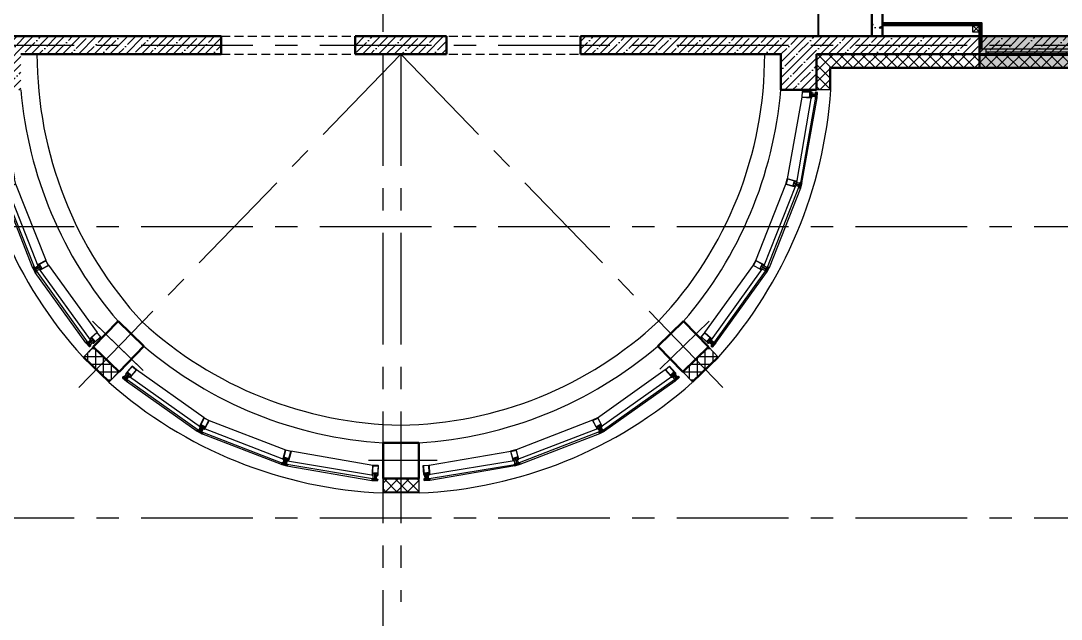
# Model space of a CAD drawing. Header units: millimetres. Extents: x -4447806 to 13389969, y -2188499 to 852203.
# Drawn here: x 4194584 to 4206233, y -611775 to -605075 of the extents above; entities that cross this region are included whole.
import ezdxf
from ezdxf import colors
from ezdxf.entities.mleader import LeaderData, LeaderLine
from ezdxf.math import Vec2, Vec3

# ---------------------------------------------------------------- set-up
doc = ezdxf.new("R2010")
doc.units = ezdxf.units.MM
doc.linetypes.add('ADSK_Штриховая_ш2 п1', pattern=[3, 2, -1])
doc.linetypes.add('CENTER', pattern=[2, 1.25, -0.25, 0.25, -0.25])
for name, color, linetype, lineweight in [('_0', 250, 'Continuous', 9), ('АР_Навесной фасад', 147, 'Continuous', 5), ('АР_Окна БЛОК', 250, 'Continuous', 13), ('АР_Оси', 195, 'Continuous', 9), ('АР_Отметки', 250, 'Continuous', 15), ('АР_Перегородки витражные', 152, 'Continuous', 13), ('АР_Перегородки газоблок', 165, 'Continuous', 30), ('АР_Перегородки газоблок_Штрих', 165, 'Continuous', 5), ('АР_Подоконники', 163, 'Continuous', 9), ('АР_Сущ Несущая стена', 216, 'Continuous', 30), ('АР_тонкая линия', 250, 'Continuous', 0), ('АР_Утеплитель', 250, 'Continuous', 9), ('АР_Штриховка монолит', 250, 'Continuous', 9)]:
    doc.layers.add(name, color=color, linetype=linetype, lineweight=lineweight)
doc.layers.add('ТХ_подиум скрыть', color=7, linetype='Continuous')
doc.styles.add('ISOCPEUR', font='isocpeur.ttf', dxfattribs={"width": 0.7})
pattern_1 = [(45, (3969483.65, -672094.8), (-88.38835, 88.38835), []), (45, (3969572.04, -672094.8), (-88.38835, 88.38835), [156.25, -31.25, 0, -31.25])]
pattern_2 = [(45, (4241359.97, -672094.8), (-61.87184, 61.87184), []), (135, (4241359.97, -672094.8), (-61.87184, -61.87184), [])]
pattern_3 = [(90, (4241359.97, -672094.8), (-87.5, 0), []), (180, (4241359.97, -672094.8), (-7e-15, -87.5), [])]
pattern_4 = [(335.76716334, (-69115.3163, 318510.941), (0.651582564, 1.447617495), []), (65.76716334, (-69115.3163, 318510.941), (-1.447617495, 0.651582564), [])]

# ---------------------------------------------------------------- blocks, each defined once
blk = doc.blocks.new('стойка витр.')
h = blk.add_hatch()
h.set_pattern_fill('ANSI37', scale=0.5, angle=-69.2328)
h.set_pattern_definition(pattern_4)
edge = h.paths.add_edge_path()
edge.add_line((-23, 14), (-23, 15))
edge.add_arc((-23, 15), 0.427, 20.7605, 72.3)
edge.add_arc((-23, 16), 0.427, 110.764, 252.288, ccw=False)
edge.add_line((-23, 16), (-22, 16))
edge.add_arc((-22, 16), 0.183, 20.749, 110.7854, ccw=False)
edge.add_line((-22, 16), (-22, 16))
edge.add_arc((-22, 16), 0.183, 200.7666, 335.778)
edge.add_line((-22, 16), (-21, 18))
edge.add_arc((-22, 18), 0.637, 344.3928, 381.7249)
edge.add_line((-21, 18), (-23, 22))
edge.add_arc((-23, 22), 0.637, 19.8094, 57.1415)
edge.add_line((-23, 22), (-24, 23))
edge.add_arc((-24, 23), 0.183, 65.7564, 200.7677)
edge.add_line((-25, 23), (-24, 23))
edge.add_arc((-25, 23), 0.183, -69.251, 20.7854, ccw=False)
edge.add_line((-25, 23), (-26, 22))
edge.add_arc((-26, 23), 0.427, 149.2464, 290.7703, ccw=False)
edge.add_arc((-27, 23), 0.427, 329.2344, 380.7738)
edge.add_line((-26, 23), (-27, 24))
edge.add_arc((-27, 24), 0.183, 20.749, 110.7854)
edge.add_line((-27, 24), (-33, 22))
edge.add_arc((-33, 21), 0.306, 107.612, 200.6883)
edge.add_line((-34, 21), (-33, 21))
edge.add_arc((-33, 21), 0.304, 200.7453, 225.8124)
edge.add_line((-33, 21), (-32, 19))
edge.add_arc((-32, 19), 0.305, -108.8628, 45.7814, ccw=False)
edge.add_arc((-29, 28), 9.95, 231.9543, 250.0412, ccw=False)
edge.add_arc((-35, 20), 0.4, 42.3093, 119.225)
edge.add_arc((-35, 20), 0.602, 134.395, 228.6478)
edge.add_arc((-29, 28), 11, 232.0873, 240.8889)
edge.add_arc((-37, 13), 6.09, 40.7589, 60.6144, ccw=False)
edge.add_arc((-33, 17), 0.305, -34.8959, 41.6027, ccw=False)
edge.add_line((-32, 16), (-33, 16))
edge.add_arc((-33, 16), 0.305, 145.1101, 256.4243)
edge.add_line((-33, 15), (-32, 15))
edge.add_arc((-32, 15), 0.305, -34.8899, 76.4243, ccw=False)
edge.add_line((-32, 15), (-32, 14))
edge.add_arc((-32, 14), 0.305, 145.1101, 256.4243)
edge.add_line((-32, 13), (-31, 13))
edge.add_arc((-31, 13), 0.305, -24.2247, 76.4204, ccw=False)
edge.add_line((-31, 13), (-32, 11))
edge.add_arc((-31, 11), 0.305, 155.7711, 290.7403)
edge.add_line((-31, 11), (-23, 14))
edge.add_arc((-23, 14), 0.183, 290.749, 380.749)
edge = h.paths.add_edge_path(flags=16)
edge.add_line((-23, 21), (-22, 19))
edge.add_arc((-23, 18), 0.541, -69.2328, 20.7672, ccw=False)
edge.add_line((-23, 18), (-23, 18))
edge.add_arc((-24, 18), 0.541, 200.7672, 290.7672, ccw=False)
edge.add_line((-24, 18), (-25, 20))
edge.add_arc((-25, 20), 0.541, 110.7672, 200.7672, ccw=False)
edge.add_line((-25, 21), (-24, 21))
edge.add_arc((-24, 21), 0.541, 20.7672, 110.7672, ccw=False)
edge = h.paths.add_edge_path(flags=16)
edge.add_line((-27, 20), (-26, 17))
edge.add_arc((-26, 17), 0.541, -69.2328, 20.7672, ccw=False)
edge.add_line((-26, 16), (-28, 15))
edge.add_arc((-28, 16), 0.541, 200.7672, 290.7672, ccw=False)
edge.add_line((-29, 15), (-30, 19))
edge.add_arc((-30, 19), 0.541, 110.7672, 200.7672, ccw=False)
edge.add_line((-30, 20), (-28, 21))
edge.add_arc((-27, 20), 0.541, 20.7672, 110.7672, ccw=False)
h = blk.add_hatch()
h.set_pattern_fill('ANSI37', scale=0.5, angle=-69.2328)
h.set_pattern_definition([(335.76716334, (-69115.9168, 318510.7132), (0.651582564, 1.447617495), []), (65.76716334, (-69115.9168, 318510.7132), (-1.447617495, 0.651582564), [])])
edge = h.paths.add_edge_path()
edge.add_arc((-61, -46), 0.549, 155.7657, 200.7672)
edge.add_line((-62, -46), (-61, -44))
edge.add_arc((-61, -44), 0.183, 20.7672, 155.7657)
edge.add_line((-61, -44), (-61, -45))
edge.add_arc((-61, -45), 0.183, 200.7672, 290.7672)
edge.add_line((-61, -45), (-59, -44))
edge.add_arc((-60, -44), 0.427, -69.2328, 72.2936)
edge.add_arc((-59, -43), 0.427, 200.7672, 252.2936)
edge.add_line((-60, -43), (-63, -35))
edge.add_arc((-63, -34), 0.305, 110.7672, 200.7672)
edge.add_line((-63, -34), (-61, -33))
edge.add_arc((-60, -34), 0.304, 76.4029, 110.7672)
edge.add_line((-60, -33), (-60, -34))
edge.add_arc((-108, -56), 53, 16.7114, 24.8229)
edge.add_line((-57, -41), (-58, -41))
edge.add_arc((-58, -41), 0.305, 145.1109, 256.4234)
edge.add_line((-58, -42), (-57, -42))
edge.add_arc((-57, -42), 0.305, -34.8891, 76.4234)
edge.add_line((-57, -42), (-57, -43))
edge.add_arc((-57, -43), 0.305, 145.1109, 256.4234)
edge.add_line((-57, -44), (-56, -44))
edge.add_arc((-56, -44), 0.305, -34.8891, 76.4234)
edge.add_line((-56, -44), (-56, -45))
edge.add_arc((-56, -45), 0.305, 145.1109, 256.4234)
edge.add_line((-56, -46), (-55, -46))
edge.add_arc((-56, -46), 0.305, -34.8891, 76.4234)
edge.add_line((-55, -46), (-56, -47))
edge.add_arc((-56, -47), 0.305, 145.1109, 256.4234)
edge.add_line((-56, -47), (-55, -48))
edge.add_arc((-55, -48), 0.305, -34.8891, 76.4234)
edge.add_line((-55, -48), (-55, -49))
edge.add_arc((-55, -49), 0.305, 145.1109, 256.4234)
edge.add_line((-55, -49), (-54, -50))
edge.add_arc((-54, -50), 0.305, -34.8891, 76.4234)
edge.add_line((-54, -50), (-54, -51))
edge.add_arc((-54, -51), 0.305, 145.1109, 256.4234)
edge.add_line((-54, -51), (-53, -51))
edge.add_arc((-53, -52), 0.305, -43.6751, 76.4279)
edge.add_line((-53, -52), (-54, -53))
edge.add_arc((-54, -53), 0.305, 136.3286, 262.7471)
edge.add_arc((-55, -61), 7.99, 59.586, 82.7471)
edge.add_arc((-51, -54), 0.305, 253.291, 419.586)
edge.add_arc((-53, -61), 6.03, 73.291, 110.7672)
edge.add_line((-55, -55), (-55, -55))
edge.add_arc((-55, -55), 0.427, 200.7672, 290.7672)
edge.add_line((-55, -55), (-57, -51))
edge.add_arc((-56, -51), 0.427, 149.2366, 200.7672)
edge.add_arc((-57, -51), 0.427, -30.7634, 40.0143)
edge.add_arc((-57, -51), 0.427, 40.0005, 110.7672)
edge.add_line((-57, -50), (-58, -51))
edge.add_arc((-58, -51), 0.183, 110.7672, 200.7672)
edge.add_line((-58, -51), (-58, -51))
edge.add_arc((-59, -51), 0.183, 245.7686, 380.7672)
edge.add_line((-59, -51), (-60, -51))
edge.add_arc((-60, -50), 0.549, 200.7672, 245.7686)
edge.add_line((-60, -50), (-62, -46))
edge = h.paths.add_edge_path(flags=16)
edge.add_arc((-59, -49), 0.541, 200.7672, 290.7672)
edge.add_line((-61, -47), (-60, -49))
edge.add_arc((-60, -47), 0.541, 110.7672, 200.7672)
edge.add_line((-59, -46), (-60, -46))
edge.add_arc((-59, -46), 0.541, 20.7672, 110.7672)
edge.add_line((-58, -48), (-59, -46))
edge.add_arc((-58, -49), 0.541, -69.2328, 20.7672)
edge.add_line((-59, -50), (-58, -49))
h = blk.add_hatch()
h.set_pattern_fill('ANSI37', scale=0.5, angle=-69.2328)
h.set_pattern_definition(pattern_4)
edge = h.paths.add_edge_path()
edge.add_line((-8, -26), (-7, -27))
edge.add_arc((-8, -27), 0.427, -30.7656, 20.7738, ccw=False)
edge.add_arc((-7, -27), 0.427, 149.2464, 290.7703)
edge.add_line((-7, -28), (-6, -27))
edge.add_arc((-6, -27), 0.183, 290.749, 380.7854)
edge.add_line((-6, -27), (-6, -27))
edge.add_arc((-6, -27), 0.183, 65.7564, 200.7677, ccw=False)
edge.add_line((-5, -27), (-4, -27))
edge.add_arc((-4, -28), 0.637, 19.8094, 57.1415, ccw=False)
edge.add_line((-4, -28), (-2, -31))
edge.add_arc((-3, -32), 0.637, -15.6072, 21.7249, ccw=False)
edge.add_line((-2, -32), (-3, -33))
edge.add_arc((-3, -33), 0.183, 200.7666, 335.778, ccw=False)
edge.add_line((-3, -33), (-3, -33))
edge.add_arc((-3, -33), 0.183, 20.749, 110.7854)
edge.add_line((-3, -33), (-4, -34))
edge.add_arc((-4, -34), 0.427, 110.764, 252.288)
edge.add_arc((-5, -35), 0.427, 20.7605, 72.3, ccw=False)
edge.add_line((-4, -35), (-4, -36))
edge.add_arc((-4, -36), 0.183, -69.251, 20.7854, ccw=False)
edge.add_line((-4, -36), (-11, -38))
edge.add_arc((-11, -38), 0.306, 200.846, 293.9223, ccw=False)
edge.add_line((-11, -38), (-11, -38))
edge.add_arc((-11, -37), 0.304, 175.722, 200.789, ccw=False)
edge.add_line((-11, -37), (-11, -35))
edge.add_arc((-12, -35), 0.305, 355.7529, 510.3972)
edge.add_arc((-3, -40), 9.95, 151.4932, 169.58)
edge.add_arc((-13, -38), 0.4, 282.3093, 359.225, ccw=False)
edge.add_arc((-13, -38), 0.602, 172.8865, 267.1393, ccw=False)
edge.add_arc((-3, -40), 11, 160.6454, 169.447, ccw=False)
edge.add_arc((-19, -34), 6.09, 340.92, 360.7754)
edge.add_arc((-13, -34), 0.305, 359.9316, 436.4302)
edge.add_line((-13, -34), (-14, -34))
edge.add_arc((-14, -33), 0.305, 145.1101, 256.4243, ccw=False)
edge.add_line((-14, -33), (-14, -32))
edge.add_arc((-14, -32), 0.305, 325.1101, 436.4243)
edge.add_line((-14, -32), (-15, -32))
edge.add_arc((-15, -31), 0.305, 145.1101, 256.4243, ccw=False)
edge.add_line((-15, -31), (-14, -30))
edge.add_arc((-15, -30), 0.305, 325.1139, 425.759)
edge.add_line((-15, -30), (-16, -29))
edge.add_arc((-16, -29), 0.305, 110.794, 245.7633, ccw=False)
edge.add_line((-16, -29), (-8, -26))
edge.add_arc((-8, -26), 0.183, 20.7854, 110.7854, ccw=False)
edge = h.paths.add_edge_path(flags=16)
edge.add_line((-3, -31), (-4, -29))
edge.add_arc((-5, -29), 0.541, 20.7672, 110.7672)
edge.add_line((-5, -28), (-6, -29))
edge.add_arc((-6, -29), 0.541, 110.7672, 200.7672)
edge.add_line((-6, -29), (-5, -32))
edge.add_arc((-5, -32), 0.541, 200.7672, 290.7672)
edge.add_line((-5, -32), (-4, -32))
edge.add_arc((-4, -31), 0.541, 290.7672, 380.7672)
edge = h.paths.add_edge_path(flags=16)
edge.add_line((-7, -33), (-8, -29))
edge.add_arc((-9, -30), 0.541, 20.7672, 110.7672)
edge.add_line((-9, -29), (-11, -30))
edge.add_arc((-11, -31), 0.541, 110.7672, 200.7672)
edge.add_line((-11, -31), (-10, -34))
edge.add_arc((-10, -34), 0.541, 200.7672, 290.7672)
edge.add_line((-9, -35), (-7, -34))
edge.add_arc((-7, -33), 0.541, 290.7672, 380.7672)
at = {"lineweight": 0, "ltscale": 100, "transparency": 33554687}
for points in [[(-69, -58), (-90, -2), (-90, -1), (-89, -1), (-89, -1), (-88, -3), (-87, -3), (-87, -3), (-86, -3), (-87, -1), (-87, 0), (-82, 2), (-81, 1), (-80, 1), (-77, 4), (-78, 5), (-90, 0), (-91, -2), (-70, -59), (-68, -60), (-55, -55), (-55, -54), (-59, -54), (-59, -54), (-60, -56), (-65, -58), (-66, -57), (-67, -55), (-67, -55), (-68, -55), (-68, -56), (-67, -58), (-67, -58), (-68, -59)], [(66, 59), (-27, 24), (-26, 22), (-25, 22), (-25, 22), (-25, 23), (-21, 25), (-19, 21), (-19, 21), (-19, 21), (-18, 17), (-22, 16), (-23, 17), (-23, 16), (-23, 16), (-23, 14), (-17, 16), (-16, 17), (-15, 20), (-15, 20), (-17, 24), (-17, 25), (-17, 25), (-14, 27), (-12, 26), (-4, 5), (-5, 4), (-33, -7), (-33, -7), (-32, -8), (-31, -9), (-30, -9), (-30, -9), (-29, -9), (-29, -8), (-28, -9), (-27, -8), (-27, -8), (-26, -8), (-25, -7), (-25, -7), (-25, -7), (-24, -7), (-24, -6), (-23, -7), (-22, -6), (-22, -6), (-21, -6), (-20, -6), (-20, -5), (-20, -5), (-19, -5), (-18, -4), (-18, -5), (-17, -4), (-15, -5), (-15, -6), (-16, -8), (-16, -9), (-16, -8), (-17, -9), (-18, -9), (-18, -9), (-19, -9), (-19, -10), (-20, -10), (-21, -10), (-21, -11), (-21, -10), (-23, -11), (-23, -11), (-23, -11), (-24, -11), (-24, -12), (-25, -12), (-26, -12), (-26, -13), (-26, -12), (-28, -13), (-28, -13), (-28, -13), (-29, -13), (-29, -14), (-30, -15), (-29, -16), (-29, -16), (-1, -6), (0, -6), (8, -28), (8, -29), (4, -31), (3, -30), (3, -29), (2, -25), (2, -25), (-1, -23), (-2, -23), (-8, -25), (-7, -27), (-6, -28), (-6, -27), (-6, -26), (-2, -25), (0, -28), (0, -28), (0, -29), (1, -32), (-4, -34), (-4, -33), (-4, -33), (-5, -34), (-4, -36), (89, -1), (89, 1), (67, 59)], [(64, 56), (85, 0), (11, -28), (-11, 28)]]:
    blk.add_lwpolyline(points, close=True, dxfattribs=at)
for points in [[(-74, -6), (-74, -6), (-75, -6), (-74, -7), (-77, -8, -0.414362), (-77, -8), (-79, -2, -0.414326), (-79, 0), (-77, 0), (-77, -1), (-76, 0), (-76, 0), (-77, 3, 0.551224), (-78, 4), (-80, 1, -0.267349), (-81, 1), (-82, 1, 0.249629), (-83, 1), (-86, -2, 0.827043), (-86, -3), (-82, -2, -0.414326), (-81, -2), (-78, -9, 0.414326), (-77, -10), (-76, -9, -0.082799), (-72, -16), (-68, -26), (-68, -26), (-68, -26), (-65, -35, -0.082799), (-63, -43), (-64, -44, 0.414326), (-65, -45), (-62, -52, -0.414326), (-62, -53), (-66, -55, 0.827043), (-66, -56), (-61, -56, 0.249629), (-61, -55), (-60, -54, -0.267349), (-59, -54), (-56, -54, 0.551224), (-56, -54), (-57, -51), (-57, -50), (-58, -50), (-58, -51), (-59, -52, -0.414326), (-60, -51), (-63, -45, -0.414362), (-63, -45), (-60, -44), (-60, -45), (-60, -45), (-59, -44)], [(-32, -8), (-33, -7, 0.523933), (-33, -7), (-64, -19, 0.414326), (-65, -20), (-64, -21, 0.410627), (-63, -21), (-63, -21, 0.492552), (-63, -21), (-63, -20, -0.441111), (-63, -20), (-61, -19, -0.208057), (-60, -19, -0.000016), (-57, -21, -0.439819), (-56, -22, -0.000016), (-58, -25, -0.208057), (-58, -26), (-60, -27, -0.441111), (-60, -26), (-61, -26, 0.492552), (-61, -26), (-61, -26, 0.410627), (-62, -27), (-61, -28, 0.414326), (-61, -28), (-30, -17, 0.523933), (-29, -16), (-30, -15)]]:
    blk.add_lwpolyline(points, format="xyb", close=True, dxfattribs=at)
at = {"color": 7, "lineweight": 0, "ltscale": 100, "transparency": 33554687}
for points in [[(-74, 3, 0.57795), (-74, 4), (-75, 4, -0.615334), (-75, 4, 0.101403), (-74, 7, 0.887085), (-74, 7, -0.164997), (-77, 5), (-77, 5, 0.414304), (-78, 4), (-76, 1, 0.228696), (-76, 1, -0.319049), (-76, 0, -0.319002), (-76, 0), (-77, -1, -0.4144), (-77, -1), (-78, 0, 0.668339), (-78, 0), (-79, -2, 0.198883), (-79, -2), (-77, -6, 0.198883), (-77, -7), (-75, -7, 0.668339), (-75, -7), (-75, -7, -0.4144), (-75, -7), (-74, -6, -0.710202), (-73, -7, 0.228696), (-73, -7), (-70, -16, 0.414362), (-70, -16), (-67, -15, 0.151171), (-67, -15), (-67, -15, 0.035408), (-70, -8), (-71, -7, -0.527868), (-71, -7), (-70, -6, 0.527868), (-71, -6), (-72, -5, -0.527868), (-72, -5), (-71, -4, 0.527868), (-71, -4), (-72, -4, -0.527868), (-72, -3), (-72, -2, 0.527868), (-72, -2), (-73, -2, -0.527868), (-73, -1), (-73, 0, 0.527868), (-73, 0), (-74, 0, -0.527868), (-74, 1), (-73, 1, 0.527868), (-74, 2), (-74, 2, -0.527868), (-75, 3)], [(-23, 14), (-23, 15, 0.228752), (-23, 15, -0.710164), (-23, 16), (-22, 16, -0.4144), (-22, 16), (-22, 16, 0.66825), (-22, 16), (-21, 18, 0.164348), (-21, 18), (-23, 22, 0.164348), (-23, 22), (-24, 23, 0.66825), (-25, 23), (-24, 23, -0.4144), (-25, 23), (-26, 22, -0.710164), (-26, 23, 0.228752), (-26, 23), (-27, 24, 0.4144), (-27, 24), (-33, 22, 0.430028), (-34, 21), (-33, 21, 0.109814), (-33, 21), (-32, 19, -0.800036), (-32, 18, -0.079083), (-35, 20, 0.348803), (-35, 20, 0.436125), (-35, 19, 0.038423), (-34, 18, -0.086853), (-32, 17, -0.346763), (-32, 16), (-33, 16, 0.527877), (-33, 15), (-32, 15, -0.527877), (-32, 15), (-32, 14, 0.527877), (-32, 13), (-31, 13, -0.469739), (-31, 13), (-32, 11, 0.667984), (-31, 11), (-23, 14, 0.414214)], [(-53, -51, -0.57795), (-53, -52), (-54, -53, 0.615334), (-54, -53, -0.101403), (-51, -54, -0.887085), (-51, -55, 0.164997), (-55, -55), (-55, -55, -0.414304), (-55, -55), (-57, -51, -0.228696), (-57, -51, 0.319049), (-57, -50, 0.319002), (-57, -50), (-58, -51, 0.4144), (-58, -51), (-58, -51, -0.668339), (-59, -51), (-60, -51, -0.198883), (-60, -50), (-62, -46, -0.198883), (-62, -46), (-61, -44, -0.668339), (-61, -44), (-61, -45, 0.4144), (-61, -45), (-59, -44, 0.710202), (-59, -43, -0.228696), (-60, -43), (-63, -35, -0.414362), (-63, -34), (-61, -33, -0.151171), (-60, -33), (-60, -34, -0.035408), (-57, -41), (-58, -41, 0.527868), (-58, -42), (-57, -42, -0.527868), (-57, -42), (-57, -43, 0.527868), (-57, -44), (-56, -44, -0.527868), (-56, -44), (-56, -45, 0.527868), (-56, -46), (-55, -46, -0.527868), (-55, -46), (-56, -47, 0.527868), (-56, -47), (-55, -48, -0.527868), (-55, -48), (-55, -49, 0.527868), (-55, -49), (-54, -50, -0.527868), (-54, -50), (-54, -51, 0.527868), (-54, -51)], [(-8, -26), (-7, -27, -0.228752), (-7, -27, 0.710164), (-7, -28), (-6, -27, 0.4144), (-6, -27), (-6, -27, -0.66825), (-5, -27), (-4, -27, -0.164348), (-4, -28), (-2, -31, -0.164348), (-2, -32), (-3, -33, -0.66825), (-3, -33), (-3, -33, 0.4144), (-3, -33), (-4, -34, 0.710164), (-4, -34, -0.228752), (-4, -35), (-4, -36, -0.4144), (-4, -36), (-11, -38, -0.430028), (-11, -38), (-11, -38, -0.109814), (-11, -37), (-11, -35, 0.800036), (-12, -35, 0.079083), (-13, -38, -0.348803), (-13, -38, -0.436125), (-14, -38, -0.038423), (-13, -36, 0.086853), (-13, -34, 0.346763), (-13, -34), (-14, -34, -0.527877), (-14, -33), (-14, -32, 0.527877), (-14, -32), (-15, -32, -0.527877), (-15, -31), (-14, -30, 0.469739), (-15, -30), (-16, -29, -0.667984), (-16, -29), (-8, -26, -0.414214)]]:
    blk.add_lwpolyline(points, format="xyb", close=True, dxfattribs=at)
for points in [[(-72, 0), (-73, 0)], [(-27, 24), (-27, 24)], [(-23, 14), (-23, 14)]]:
    blk.add_lwpolyline(points, dxfattribs=at)
blk.add_lwpolyline([(-73, 0), (-55, -48), (-54, -48), (-72, 0)], close=True)
at = {"lineweight": 0, "ltscale": 100, "transparency": 33554687}
for points in [[(-70, -6), (-69, -6), (-31, 9), (-31, 9), (-31, 11)], [(-56, -42), (-56, -41), (-17, -27), (-17, -27), (-16, -29)]]:
    blk.add_lwpolyline(points, dxfattribs=at)
at = {"color": 7}
for points in [[(-27, 20), (-26, 17, -0.414214), (-26, 16), (-28, 15, -0.414214), (-29, 15), (-30, 19, -0.414214), (-30, 20), (-28, 21, -0.414214)], [(-23, 21), (-22, 19, -0.414214), (-23, 18), (-23, 18, -0.414214), (-24, 18), (-25, 20, -0.414214), (-25, 21), (-24, 21, -0.414214)], [(-75, -2), (-74, -4, -0.414214), (-75, -5), (-76, -5, -0.414214), (-77, -5), (-78, -3, -0.414214), (-77, -2), (-76, -2, -0.414214)], [(-58, -48), (-59, -46, 0.414214), (-59, -46), (-60, -46, 0.414214), (-61, -47), (-60, -49, 0.414214), (-59, -50), (-58, -49, 0.414214)], [(-7, -33), (-8, -29, 0.414214), (-9, -29), (-11, -30, 0.414214), (-11, -31), (-10, -34, 0.414214), (-9, -35), (-7, -34, 0.414214)], [(-3, -31), (-4, -29, 0.414214), (-5, -28), (-6, -29, 0.414214), (-6, -29), (-5, -32, 0.414214), (-5, -32), (-4, -32, 0.414214)]]:
    blk.add_lwpolyline(points, format="xyb", close=True, dxfattribs=at)
at = {"color": 7, "lineweight": 0, "ltscale": 100, "transparency": 33554687}
blk.add_arc((-33, 21), 0.305, 110.7562, 200.7779, dxfattribs=at)
blk = doc.blocks.new('A$Ccadbda81')
at = {"layer": 'АР_Перегородки витражные', "color": 5}
for p, q in [((89, -1005), (-114, -61)), ((-95, -53), (104, -1006)), ((145, -997), (-54, -43)), ((55, -46), (251, -953)), ((163, -1037), (546, -1918)), ((636, -1855), (270, -1012)), ((108, -1064), (489, -1941)), ((508, -1935), (124, -1053)), ((533, -1980), (1130, -2751)), ((1163, -2725), (567, -1955)), ((666, -1908), (1236, -2643)), ((1113, -2760), (520, -1993))]:
    blk.add_line(p, q, dxfattribs=at)
at = {"layer": 'АР_Перегородки витражные', "xscale": -1}
for p, rotation in [((-31, -22), 206.0439613467204), ((1196, -2723), 244.0437384224219)]:
    blk.add_blockref('стойка витр.', p, dxfattribs=dict(at, rotation=rotation))
at = {"layer": 'АР_Перегородки витражные'}
for p, rotation in [((181, -1008), 357.0718620546067), ((579, -1924), 9.301548555461455)]:
    blk.add_blockref('стойка витр.', p, dxfattribs=dict(at, rotation=rotation))
blk = doc.blocks.new('A$Ce02d65bd')
at = {"ltscale": 100}
for points in [[(0, 0), (0, 75), (75, 75), (75, 0), (0, 0)], [(0, 0), (75, 75)], [(0, 75), (75, 0)]]:
    blk.add_lwpolyline(points, dxfattribs=at)
blk = doc.blocks.new('_DotSmall')
at = {"color": 0, "linetype": 'ByBlock', "const_width": 0.5}
blk.add_lwpolyline([(-0.0625, 0, 1), (0.0625, 0, 1)], format="xyb", close=True, dxfattribs=at)
blk = doc.blocks.new('*U552')
at = {"true_color": 0xffffff}
h = blk.add_hatch(color=7, dxfattribs=at)
h.dxf.hatch_style = 1
h.paths.add_polyline_path([(-1310, -140), (0, -140), (0, 220), (-1310, 220)])
at = {"lineweight": 30}
for p, q in [((-1310, -140), (-1310, 220)), ((0, -140), (0, 220))]:
    blk.add_line(p, q, dxfattribs=at)
for p, q in [((0, 220), (-1310, 220)), ((-1310, 70), (0, 70)), ((-1310, 0), (0, 0)), ((-1240, 0), (-1240, 70)), ((-1240, 35), (-70, 35)), ((-70, 0), (-70, 70)), ((-1310, -140), (0, -140)), ((-1310, -140), (-1310, -140)), ((-1310, -140), (-1310, -140)), ((0, -140), (0, -140)), ((0, -140), (0, -140))]:
    blk.add_line(p, q)

msp = doc.modelspace()

# ---------------------------------------------------------------- hatches: boundary and pattern name
at = {"layer": 'АР_Перегородки газоблок_Штрих', "ltscale": 100}
h = msp.add_hatch(dxfattribs=at)
h.set_pattern_fill('AR-CONC', color=256, scale=30)
h.set_pattern_definition([(50, (3969483.65, -672094.8), (215.17805, -18.82564), [22.5, -247.5]), (355, (3969483.65, -672094.8), (-41.6254, 225.65764), [18, -198]), (100.45144, (3969501.59, -672096.37), (173.55265, 206.832), [19.12206, -210.34263]), (46.1842, (3969483.65, -672034.8), (320.1724, -49.65578), [33.75, -371.25]), (96.63564, (3969510.34, -672038.94), (280.3986, 292.2356), [28.6831, -315.51413]), (351.18416, (3969483.65, -672034.8), (280.3986, 292.2356), [27, -297]), (21, (3969513.65, -672049.8), (179.07212, -120.78567), [22.5, -247.5]), (326, (3969513.65, -672049.8), (72.9946, 217.54501), [18, -198]), (71.45144, (3969528.58, -672059.86), (252.06671, 96.75935), [19.12206, -210.34263]), (37.5, (3969483.654, -672094.8), (3.647957, 99.868156), [0, -195.6, 0, -201, 0, -198.75]), (7.5, (3969483.65, -672094.8), (78.92086, 118.323514), [0, -114.6, 0, -191.1, 0, -75.75]), (327.5, (3969416.754, -672094.8), (160.14673, -6.766462), [0, -75, 0, -234, 0, -310.5]), (317.5, (3969386.75, -672094.8), (174.95585, 30.031495), [0, -97.5, 0, -155.4, 0, -220.5])])
h.paths.add_polyline_path([(4204112.646, -601099.115), (4204112.677, -605249.115), (4204232.677, -605249.115), (4204232.646, -601099.114)])
at = {"layer": 'АР_Утеплитель', "ltscale": 100}
h = msp.add_hatch(dxfattribs=at)
h.set_pattern_fill('ANSI37', color=256, scale=700)
h.set_pattern_definition([(45, (3219397.64, -567735.58), (-61.871843, 61.871843), []), (135, (3219397.64, -567735.58), (-61.871843, -61.871843), [])])
h.paths.add_polyline_path([(4233009.285, -607279.115), (4226659.269, -607279.115), (4226659.269, -589409.115), (4216159.269, -589409.115), (4216159.269, -585444.115), (4181359.269, -585444.115), (4181359.269, -589409.115), (4176384.086, -589409.115), (4176384.086, -589259.115), (4181209.269, -589259.115), (4181209.269, -585294.115), (4216309.269, -585294.115), (4216309.269, -589259.115), (4226809.269, -589259.115), (4226809.269, -607129.115), (4233159.285, -607129.115), (4233159.253, -617139.115), (4219759.269, -617139.115), (4219759.269, -610789.115), (4211879.269, -610789.115), (4211879.269, -605599.115), (4203643.966, -605599.115), (4203643.966, -605849.115), (4203493.966, -605849.115), (4203493.966, -605449.115), (4212029.269, -605449.115), (4212029.269, -610639.115), (4219909.269, -610639.115), (4219909.269, -616989.115), (4233009.253, -616989.115)])
h = msp.add_hatch(dxfattribs=at)
h.set_pattern_fill('ANSI37', color=256, scale=700, angle=45)
h.set_pattern_definition(pattern_3)
h.paths.add_polyline_path([(4195682.016, -609006.457), (4195577.796, -609114.38), (4195290.06, -608836.517), (4195394.237, -608728.638)])
h = msp.add_hatch(dxfattribs=at)
h.set_pattern_fill('ANSI37', color=256, scale=700, angle=45)
h.set_pattern_definition(pattern_3)
h.paths.add_polyline_path([(4201996.522, -609006.457), (4202100.742, -609114.38), (4202388.478, -608836.517), (4202284.301, -608728.638)])
h = msp.add_hatch(dxfattribs=at)
h.set_pattern_fill('ANSI37', color=256, scale=700)
h.set_pattern_definition(pattern_2)
h.paths.add_polyline_path([(4198639.269, -610201.265), (4198639.269, -610351.296), (4199039.269, -610351.296), (4199039.269, -610201.327)])
h = msp.add_hatch(dxfattribs=at)
h.set_pattern_fill('ANSI37', color=256, scale=700)
h.set_pattern_definition(pattern_2)
h.paths.add_polyline_path([(4198639.269, -610201.265), (4198639.269, -610351.296), (4199039.269, -610351.296), (4199039.269, -610201.327)])
at = {"layer": 'АР_Штриховка монолит', "ltscale": 100}
h = msp.add_hatch(dxfattribs=at)
h.set_pattern_fill('ANSI35', color=256, scale=500)
h.set_pattern_definition(pattern_1)
h.paths.add_polyline_path([(4196827.286, -605249.115), (4185614.269, -605249.102), (4185614.269, -605449.128), (4194181.656, -605449.121), (4194181.656, -605849.115), (4194583.837, -605849.115), (4194583.837, -605449.118), (4196827.286, -605449.115)])
h = msp.add_hatch(dxfattribs=at)
h.set_pattern_fill('ANSI35', color=256, scale=500)
h.set_pattern_definition(pattern_1)
h.paths.add_polyline_path([(4199351.289, -605249.115), (4198327.286, -605249.115), (4198327.286, -605449.115), (4199351.289, -605449.115)])
h = msp.add_hatch(dxfattribs=at)
h.set_pattern_fill('ANSI35', color=256, scale=500)
h.set_pattern_definition(pattern_1)
h.paths.add_polyline_path([(4212029.269, -605249.115), (4200851.289, -605249.115), (4200851.289, -605449.115), (4203093.966, -605449.115), (4203093.966, -605849.115), (4203493.966, -605849.115), (4203493.966, -605449.115), (4212029.269, -605449.115)])

# ---------------------------------------------------------------- linework, layer by layer
for points in [[(4205344.269, -605390.613), (4205344.269, -605101.446), (4204232.677, -605101.446)], [(4205331.769, -605390.613), (4205331.769, -605113.946), (4204232.677, -605113.946)], [(4205319.269, -605370.958), (4205319.269, -605126.446), (4204232.677, -605126.446)]]:
    msp.add_lwpolyline(points)
at = {"layer": 'АР_Навесной фасад', "ltscale": 100}
for p, q in [((4211879.269, -605599.115), (4203643.966, -605599.115)), ((4211869.269, -605609.115), (4203653.966, -605609.115)), ((4203653.966, -605849.115), (4203493.966, -605849.115)), ((4195283.113, -608843.71), (4195394.259, -608728.616)), ((4195681.995, -609006.479), (4195570.849, -609121.574)), ((4198639.269, -610201.296), (4198639.269, -610361.296))]:
    msp.add_line(p, q, dxfattribs=at)
at = {"layer": 'АР_Навесной фасад', "color": 18, "ltscale": 100, "true_color": 0x000000}
for points in [[(4203643.966, -605849.115), (4203643.966, -605599.115)], [(4203653.966, -605849.115), (4203653.966, -605609.115)], [(4195395.76, -608727.034), (4195340.139, -608784.631)], [(4202282.778, -608727.034), (4202395.424, -608843.71)], [(4195283.113, -608843.71), (4195570.849, -609121.574)], [(4195290.06, -608836.517), (4195577.796, -609114.38)], [(4202388.478, -608836.517), (4202100.742, -609114.38)], [(4202395.424, -608843.71), (4202107.689, -609121.574)], [(4195683.496, -609004.897), (4195627.804, -609062.595)], [(4201995.042, -609004.897), (4202107.675, -609121.587)], [(4198639.288, -610199.115), (4198639.269, -610279.306)], [(4199039.288, -610199.115), (4199039.288, -610361.367)], [(4199039.269, -610351.296), (4198639.269, -610351.296)], [(4199039.269, -610361.296), (4198639.269, -610361.296)]]:
    msp.add_lwpolyline(points, dxfattribs=at)
at = {"layer": 'АР_Оси', "linetype": 'CENTER', "ltscale": 1000}
for p, q in [((4198639.269, -618700.387), (4198639.269, -584392.909)), ((4151930.513, -605349.115), (4235527.678, -605349.115)), ((4198839.269, -605449.115), (4195233.992, -609182.488)), ((4198839.269, -605449.115), (4198839.269, -611581.192)), ((4198839.269, -605449.115), (4202444.546, -609182.488)), ((4151930.513, -607379.115), (4235527.678, -607379.115)), ((4195386.519, -608440.077), (4195940.109, -608974.673)), ((4195401.778, -608454.813), (4195955.368, -608989.409)), ((4202292.019, -608440.077), (4201738.429, -608974.673)), ((4202292.019, -608440.077), (4201738.429, -608974.673)), ((4199245.272, -609999.115), (4198475.692, -609999.115)), ((4199245.272, -609999.115), (4198475.692, -609999.115)), ((4151930.513, -610639.115), (4235527.678, -610639.115))]:
    msp.add_line(p, q, dxfattribs=at)
at = {"layer": 'АР_Перегородки газоблок', "ltscale": 100}
for points in [[(4204112.646, -605249.115), (4204112.646, -601099.115)], [(4204232.665, -601099.115), (4204232.677, -605249.115)]]:
    msp.add_lwpolyline(points, dxfattribs=at)
at = {"layer": 'АР_Подоконники', "ltscale": 100}
for centre, radius, start, end in [((4199177.714, -605444.264), 4412.597, 180.0629895, 222.8810258), ((4198598.719, -605463.985), 4313.991, 316.4360929, 0.1974942), ((4198908.27, -605222.884), 4379.457, 227.4067838, 269.0972295), ((4198776.943, -605291.132), 4311.116, 270.8283491, 313.1372879)]:
    msp.add_arc(centre, radius, start, end, dxfattribs=at)
at = {"layer": 'АР_Сущ Несущая стена', "ltscale": 100}
for p, q in [((4185614.269, -605249.115), (4196827.286, -605249.115)), ((4196827.286, -605449.115), (4196827.286, -605249.115)), ((4198327.286, -605249.115), (4199351.289, -605249.115)), ((4198327.286, -605449.115), (4198327.286, -605249.115)), ((4199351.289, -605449.115), (4199351.289, -605249.115)), ((4200851.289, -605249.115), (4212029.269, -605249.115)), ((4200851.289, -605449.115), (4200851.289, -605249.115)), ((4194583.837, -605449.115), (4196827.286, -605449.115)), ((4198327.286, -605449.115), (4199351.289, -605449.115)), ((4200851.289, -605449.115), (4203093.966, -605449.115)), ((4203493.966, -605449.115), (4212029.269, -605449.115))]:
    msp.add_line(p, q, dxfattribs=at)
for points in [[(4203093.966, -605849.115), (4203093.966, -605449.115)], [(4203493.966, -605849.115), (4203493.966, -605449.115)], [(4203493.966, -605849.115), (4203093.966, -605849.115)]]:
    msp.add_lwpolyline(points, dxfattribs=at)
for points in [[(4195961.392, -608717.175), (4195673.656, -608439.311), (4195395.793, -608727.047), (4195683.529, -609004.911)], [(4201717.184, -608717.175), (4202004.92, -608439.311), (4202282.783, -608727.047), (4201995.047, -609004.911)], [(4198639.288, -609799.115), (4199039.288, -609799.115), (4199039.288, -610199.115), (4198639.288, -610199.115)]]:
    msp.add_lwpolyline(points, close=True, dxfattribs=at)
at = {"layer": 'АР_тонкая линия', "linetype": 'ADSK_Штриховая_ш2 п1', "ltscale": 50}
for p, q in [((4196827.286, -605249.115), (4200851.289, -605249.115)), ((4196827.286, -605449.115), (4200851.289, -605449.115))]:
    msp.add_line(p, q, dxfattribs=at)
at = {"layer": 'АР_тонкая линия', "color": 18, "ltscale": 100, "true_color": 0x000000}
for centre, radius, start, end in [((4198845.622, -605580.266), 4831.452, 183.1899064, 222.4105406), ((4199140.569, -605456.277), 4573.634, 184.927309, 220.7092778), ((4198538.863, -605457.968), 4571.866, 319.2994543, 355.0920489), ((4198622.182, -605496.588), 5044.119, 318.5021308, 355.9924059), ((4198913.834, -605264.566), 4542.854, 229.464718, 266.5349996), ((4198764.736, -605264.59), 4542.828, 273.4646149, 310.5351819), ((4198839.247, -605449.168), 4916.196, 228.3312895, 267.6687105), ((4198837.812, -605450.788), 4914.71, 272.3894139, 311.6148887)]:
    msp.add_arc(centre, radius, start, end, dxfattribs=at)
at = {"layer": 'ТХ_подиум скрыть'}
msp.add_lwpolyline([(4203512.646, -605249.115), (4204112.646, -605249.115), (4204112.646, -601099.115), (4203512.646, -601099.115)], close=True, dxfattribs=at)

# ---------------------------------------------------------------- block references
at = {"ltscale": 100, "rotation": 87.56699385810907}
msp.add_blockref('A$Ccadbda81', (4199106.154, -610104), dxfattribs=at)
at = {"layer": '_0', "color": 1, "lineweight": -3, "ltscale": 500, "rotation": 180}
msp.add_blockref('A$Ce02d65bd', (4205319.269, -605126.446), dxfattribs=at)
at = {"layer": 'АР_Окна БЛОК', "xscale": -1, "rotation": 180}
msp.add_blockref('*U552', (4206629.269, -605389.115), dxfattribs=at)
at = {"layer": 'АР_тонкая линия', "color": 18, "ltscale": 100, "true_color": 0x000000, "rotation": 357.9999999999999}
msp.add_blockref('A$Ccadbda81', (4194295.308, -605882.429), dxfattribs=at)
at = {"layer": 'АР_тонкая линия', "color": 18, "ltscale": 100, "true_color": 0x000000, "xscale": -1}
for p, rotation in [((4203383.23, -605882.429), 1.999999999999993), ((4198571.867, -610105.702), 272.4330061418909)]:
    msp.add_blockref('A$Ccadbda81', p, dxfattribs=dict(at, rotation=rotation))

# ---------------------------------------------------------------- leaders
at = {"layer": 'АР_Отметки'}
ml = msp.add_multileader_mtext('Standard', dxfattribs=at)
ml.set_content('+11,900', color=256, style='ISOCPEUR')
ml.set_leader_properties(color=256, linetype='Continuous', lineweight=-1)
ml.set_arrow_properties(name='DOTSMALL')
ml.build(insert=Vec2(0, 0))
ml.multileader.update_dxf_attribs({"has_text_frame": 1, "text_left_attachment_type": 4, "text_right_attachment_type": 4, "dogleg_length": 100, "arrow_head_size": 180})
ctx = ml.context
ctx.base_point, ctx.char_height, ctx.arrow_head_size, ctx.landing_gap_size, ctx.plane_origin = Vec3(4224115.308, -615082.206), 250, 180, 50, Vec3(4249351.225, -627229.733)
ctx.left_attachment, ctx.right_attachment = 4, 4
notes = []
notes.append((ctx, [(0, (0, 0, 0), (0, 0), (1, 0), 1, [])]))
ctx.mtext.insert, ctx.mtext.rotation, ctx.mtext.width, ctx.mtext.line_spacing_style, ctx.mtext.flow_direction = Vec3(4224165.308, -614748.873), 6.283185307, 852.69703, 2, 5
for ctx, leaders in notes:
    for number, flags, end, landing, length, lines in leaders:
        leader = LeaderData()
        leader.index, (leader.has_last_leader_line, leader.has_dogleg_vector, leader.attachment_direction) = number, flags
        leader.last_leader_point, leader.dogleg_vector, leader.dogleg_length = Vec3(end), Vec3(landing), length
        for number, points, colour, breaks in lines:
            line = LeaderLine()
            line.index, line.vertices, line.color, line.breaks = number, Vec3.list(points), colors.encode_raw_color(colour), breaks
            leader.lines.append(line)
        ctx.leaders.append(leader)

doc.saveas('drawing.dxf')
